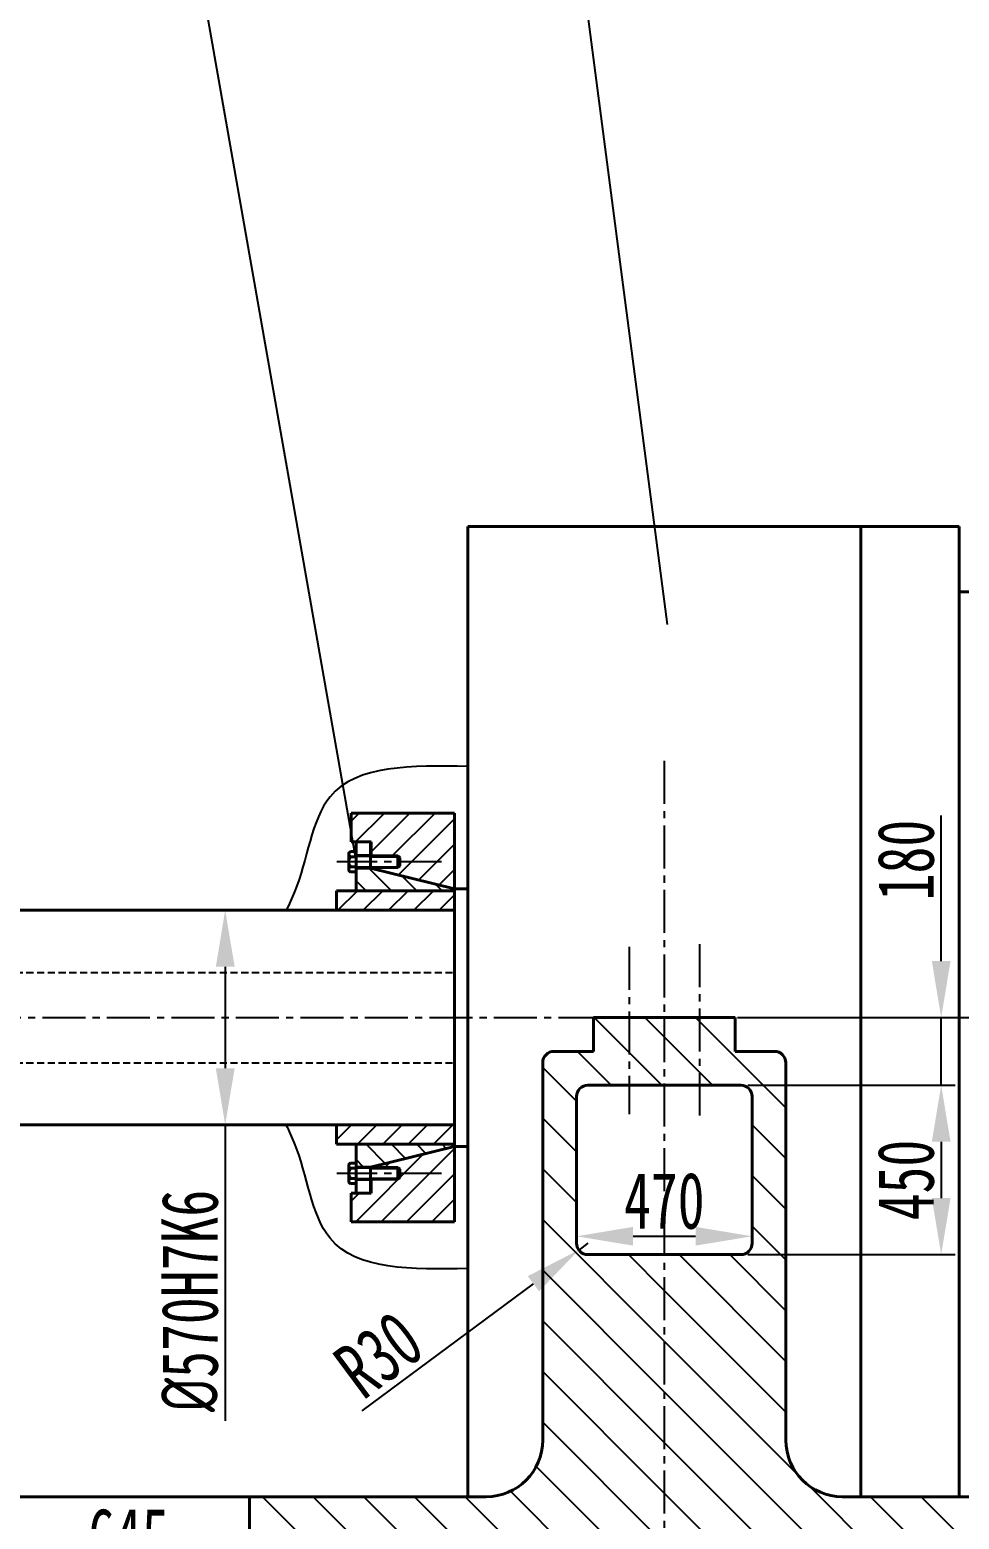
# Model space of a CAD drawing. Header units: millimetres. Extents: x 1593 to 2782, y 465 to 1306.
# Drawn here: x 2091 to 2173.4, y 1020.5 to 1152.4 of the extents above; entities that cross this region are included whole.
import ezdxf

# ---------------------------------------------------------------- set-up
doc = ezdxf.new("R2010")
doc.units = ezdxf.units.MM
doc.header["$LTSCALE"] = 0.2
doc.linetypes.add('CENTER2', pattern=[28.575, 19.05, -3.175, 3.175, -3.175])
doc.linetypes.add('HIDDEN2', pattern=[4.7625, 3.175, -1.5875])
for name, color, linetype in [('中心线', 1, 'CENTER2'), ('剖面线', 3, 'Continuous'), ('尺寸线', 4, 'Continuous'), ('细实线', 2, 'Continuous'), ('虚线', 6, 'HIDDEN2')]:
    doc.layers.add(name, color=color, linetype=linetype)
doc.layers.add('粗实线', color=7, linetype='Continuous', lineweight=40)
doc.styles.add('标准', font='', dxfattribs={"width": 0.7})
doc.styles.get('标准').set_extended_font_data('SimSun')
doc.dimstyles.new('30', dxfattribs={"dimtxt": 5, "dimasz": 5, "dimexe": 1.25, "dimexo": 0.625, "dimtad": 1, "dimdec": 0, "dimlfac": 30, "dimdsep": 46, "dimtxsty": '标准', "dimcen": 2.5, "dimadec": 0, "dimazin": 0, "dimtfac": 1, "dimtdec": 0, "dimtmove": 0, "dimatfit": 3, "dimfxl": 1, "dimarcsym": 0})

# ---------------------------------------------------------------- blocks, each defined once
blk = doc.blocks.new('*D11')
at = {"layer": 'Defpoints', "color": 0, "transparency": 16777216}
for p in [(2155.05, 1045.52), (2155.05, 1045.52), (2139.5, 1044.9)]:
    blk.add_point(p, dxfattribs=at)
at = {"layer": '尺寸线', "color": 0, "lineweight": -2, "transparency": 16777216}
for p, q in [((2139.5, 1045.52), (2139.5, 1046.77)), ((2155.05, 1046.15), (2155.05, 1046.77)), ((2144.5, 1045.52), (2150.05, 1045.52))]:
    blk.add_line(p, q, dxfattribs=at)
at = {"layer": '尺寸线', "color": 0, "transparency": 16777216}
for points in [[(2144.5, 1046.35), (2144.5, 1044.69), (2139.5, 1045.52)], [(2150.05, 1046.35), (2150.05, 1044.69), (2155.05, 1045.52)]]:
    blk.add_solid(points, dxfattribs=at)
at = {"layer": '尺寸线', "color": 0, "transparency": 16777216, "insert": (2147.27, 1048.65), "char_height": 5, "attachment_point": 5, "style": '标准'}
blk.add_mtext('470', dxfattribs=at)
blk = doc.blocks.new('*D12')
at = {"layer": 'Defpoints', "color": 0, "transparency": 16777216}
for p in [(2154.05, 1058.9), (2154.05, 1043.9), (2171.81, 1043.9)]:
    blk.add_point(p, dxfattribs=at)
at = {"layer": '尺寸线', "color": 0, "lineweight": -2, "transparency": 16777216}
for p, q in [((2154.67, 1058.9), (2173.06, 1058.9)), ((2171.81, 1053.9), (2171.81, 1048.9)), ((2154.67, 1043.9), (2173.06, 1043.9))]:
    blk.add_line(p, q, dxfattribs=at)
at = {"layer": '尺寸线', "color": 0, "transparency": 16777216}
for points in [[(2170.98, 1053.9), (2172.64, 1053.9), (2171.81, 1058.9)], [(2170.98, 1048.9), (2172.64, 1048.9), (2171.81, 1043.9)]]:
    blk.add_solid(points, dxfattribs=at)
at = {"layer": '尺寸线', "color": 0, "transparency": 16777216, "insert": (2168.69, 1050.5), "char_height": 5, "attachment_point": 5, "rotation": 90, "style": '标准'}
blk.add_mtext('450', dxfattribs=at)
blk = doc.blocks.new('*D13')
at = {"layer": 'Defpoints', "color": 0, "transparency": 16777216}
for p in [(2153.57, 1064.9), (2155.3, 1058.9), (2171.81, 1058.9)]:
    blk.add_point(p, dxfattribs=at)
at = {"layer": '尺寸线', "color": 0, "lineweight": -2, "transparency": 16777216}
for p, q in [((2171.81, 1069.9), (2171.81, 1082.8)), ((2154.19, 1064.9), (2173.06, 1064.9)), ((2171.81, 1058.9), (2171.81, 1064.9)), ((2155.92, 1058.9), (2173.06, 1058.9)), ((2171.81, 1053.9), (2171.81, 1048.9))]:
    blk.add_line(p, q, dxfattribs=at)
at = {"layer": '尺寸线', "color": 0, "transparency": 16777216}
for points in [[(2170.98, 1069.9), (2172.64, 1069.9), (2171.81, 1064.9)], [(2170.98, 1053.9), (2172.64, 1053.9), (2171.81, 1058.9)]]:
    blk.add_solid(points, dxfattribs=at)
at = {"layer": '尺寸线', "color": 0, "transparency": 16777216, "insert": (2168.69, 1078.85), "char_height": 5, "attachment_point": 5, "rotation": 90, "style": '标准'}
blk.add_mtext('180', dxfattribs=at)
blk = doc.blocks.new('*D14')
at = {"layer": 'Defpoints', "color": 0, "transparency": 16777216}
for p in [(2139.69, 1044.3), (2140.5, 1044.9)]:
    blk.add_point(p, dxfattribs=at)
at = {"layer": '尺寸线', "color": 0, "lineweight": -2, "transparency": 16777216}
for p, q in [((2140.5, 1044.9), (2139.69, 1044.3)), ((2120.5, 1030.05), (2135.68, 1041.32))]:
    blk.add_line(p, q, dxfattribs=at)
at = {"layer": '尺寸线', "color": 0, "transparency": 16777216}
blk.add_solid([(2135.18, 1041.99), (2136.18, 1040.65), (2139.69, 1044.3)], dxfattribs=at)
at = {"layer": '尺寸线', "color": 0, "transparency": 16777216, "insert": (2121.97, 1035.03), "char_height": 5, "attachment_point": 5, "rotation": 36.6029, "style": '标准'}
blk.add_mtext('R30', dxfattribs=at)
blk = doc.blocks.new('*D38')
at = {"layer": 'Defpoints', "color": 0, "transparency": 16777216}
for p in [(2108.36, 1074.4), (2108.36, 1055.4), (2108.36, 1055.4)]:
    blk.add_point(p, dxfattribs=at)
at = {"layer": '尺寸线', "color": 0, "lineweight": -2, "transparency": 16777216}
for p, q in [((2107.74, 1074.4), (2107.11, 1074.4)), ((2108.36, 1069.4), (2108.36, 1060.4)), ((2107.74, 1055.4), (2107.11, 1055.4)), ((2108.36, 1055.4), (2108.36, 1029.18))]:
    blk.add_line(p, q, dxfattribs=at)
at = {"layer": '尺寸线', "color": 0, "transparency": 16777216}
for points in [[(2107.53, 1069.4), (2109.2, 1069.4), (2108.36, 1074.4)], [(2107.53, 1060.4), (2109.2, 1060.4), (2108.36, 1055.4)]]:
    blk.add_solid(points, dxfattribs=at)
at = {"layer": '尺寸线', "color": 0, "transparency": 16777216, "insert": (2105.24, 1039.79), "char_height": 5, "attachment_point": 5, "rotation": 90, "style": '标准'}
blk.add_mtext('{\\fISOCPEUR|b0|i0|c0|p34;%%C}570H7K6', dxfattribs=at)
blk = doc.blocks.new('*D42')
at = {"layer": 'Defpoints', "color": 0, "transparency": 16777216}
for p in [(2089.02, 1035.2), (2110.52, 1015.78), (2110.52, 1015.78)]:
    blk.add_point(p, dxfattribs=at)
at = {"layer": '尺寸线', "color": 0, "lineweight": -2, "transparency": 16777216}
for p, q in [((2089.02, 1034.58), (2089.02, 1014.53)), ((2110.52, 1016.4), (2110.52, 1017.03)), ((2094.02, 1015.78), (2105.52, 1015.78))]:
    blk.add_line(p, q, dxfattribs=at)
at = {"layer": '尺寸线', "color": 0, "transparency": 16777216}
for points in [[(2094.02, 1016.61), (2094.02, 1014.95), (2089.02, 1015.78)], [(2105.52, 1016.61), (2105.52, 1014.95), (2110.52, 1015.78)]]:
    blk.add_solid(points, dxfattribs=at)
at = {"layer": '尺寸线', "color": 0, "transparency": 16777216, "insert": (2099.77, 1018.9), "char_height": 5, "attachment_point": 5, "style": '标准'}
blk.add_mtext('645', dxfattribs=at)

msp = doc.modelspace()

# ---------------------------------------------------------------- hatches: boundary and pattern name
at = {"layer": '剖面线'}
h = msp.add_hatch(dxfattribs=at)
h.set_pattern_fill('ANSI31', scale=0.5, angle=90)
h.set_pattern_definition([(135, (-2.3146, 0), (-1.122532, -1.122532), [])])
h.paths.add_polyline_path([(2089.025, 1164.896), (1990.725, 1164.896, 0.4142136), (1980.725, 1154.896), (1980.725, 1077.997), (1983.225, 1077.997), (1983.225, 1152.396, -0.4142136), (1993.225, 1162.396), (2089.025, 1162.396)])
h.paths.add_polyline_path([(2482.382, 1154.896, 0.4142136), (2472.382, 1164.896), (2089.025, 1164.896), (2089.025, 1162.396), (2469.882, 1162.396, -0.4142136), (2479.882, 1152.396), (2479.882, 1073.271), (2482.382, 1073.271)])
h.paths.add_polyline_path([(2482.382, 1073.271), (2479.882, 1073.271), (2479.882, 977.396, -0.4142136), (2469.882, 967.396), (2141.025, 967.396), (2141.025, 964.896), (2472.382, 964.896, 0.4142136), (2482.382, 974.896)])
h.paths.add_polyline_path([(1983.225, 977.396), (1983.225, 1051.796), (1980.725, 1051.796), (1980.725, 974.896, 0.4142136), (1990.725, 964.896), (2037.025, 964.896), (2037.025, 967.396), (1993.225, 967.396, -0.4142136)])
h = msp.add_hatch(dxfattribs=at)
h.set_pattern_fill('ANSI31', scale=0.5)
h.paths.add_polyline_path([(2128.687, 1083.001), (2119.523, 1083.001), (2119.523, 1080.453), (2121.287, 1080.453), (2121.287, 1079.215), (2123.671, 1079.215), (2123.748, 1079.137), (2123.825, 1079.06), (2123.825, 1078.337), (2123.671, 1078.182), (2121.244, 1078.182), (2121.244, 1078.139), (2128.687, 1076.312), (2128.687, 1080.45)])
h.paths.add_polyline_path([(2128.687, 1076.117), (2118.233, 1076.117), (2118.233, 1074.396), (2128.687, 1074.396)])
h.paths.add_polyline_path([(2128.687, 1055.396), (2118.233, 1055.396), (2118.233, 1053.675), (2128.687, 1053.675)])
h.paths.add_polyline_path([(2128.687, 1049.342), (2128.687, 1053.48), (2121.244, 1051.653), (2121.244, 1051.61), (2123.671, 1051.61), (2123.748, 1051.533), (2123.825, 1051.456), (2123.825, 1050.733), (2123.671, 1050.578), (2121.287, 1050.578), (2121.287, 1049.34), (2119.523, 1049.34), (2119.523, 1046.792), (2128.687, 1046.792)])
h = msp.add_hatch(dxfattribs=at)
h.set_pattern_fill('ANSI31', scale=0.5, angle=90)
h.paths.add_polyline_path([(2121.244, 1078.139), (2119.954, 1078.139), (2119.954, 1077.804), (2119.954, 1076.117), (2128.687, 1076.117), (2128.687, 1076.312)])
h.paths.add_polyline_path([(2128.687, 1053.48), (2128.687, 1053.675), (2119.954, 1053.675), (2119.954, 1051.653), (2121.244, 1051.653)])
h = msp.add_hatch(dxfattribs=at)
h.set_pattern_fill('ANSI31', angle=90)
edge = h.paths.add_edge_path()
edge.add_arc((2005.349, 1039.979), 5, 180, 243.9072, ccw=False)
edge.add_line((2000.349, 1039.979), (2000.349, 1043.558))
edge.add_line((2000.349, 1043.558), (1997.771, 1043.557))
edge.add_line((1997.771, 1043.557), (1999.487, 1042.758))
edge.add_line((1999.487, 1042.758), (1998.087, 1043.557))
edge.add_line((1998.087, 1043.557), (1994.972, 1043.557))
edge.add_line((1994.972, 1043.557), (1994.971, 1043.557))
edge.add_line((1994.971, 1043.557), (1992.388, 1043.557))
edge.add_line((1992.388, 1043.557), (1992.388, 1019.119))
edge.add_arc((1997.388, 1019.119), 5, 180, 212.04563)
edge.add_line((1993.15, 1016.466), (2012.657, 985.303))
edge.add_arc((2016.895, 987.956), 5, 212.04563, 270)
edge.add_line((2016.895, 982.956), (2029.471, 982.956))
edge.add_line((2029.471, 982.956), (2029.471, 984.056))
edge.add_line((2029.471, 984.056), (2027.9, 984.056))
edge.add_line((2027.9, 984.056), (2027.9, 984.723))
edge.add_line((2027.9, 984.723), (2027.458, 984.723))
edge.add_arc((2027.458, 989.723), 5, 180, 270, ccw=False)
edge.add_line((2022.458, 989.723), (2022.458, 1009.452))
edge.add_arc((2027.458, 1009.452), 5, 90, 180, ccw=False)
edge.add_line((2027.458, 1014.452), (2037.525, 1014.452))
edge.add_line((2037.525, 1014.452), (2037.525, 1022.452))
edge.add_line((2037.525, 1022.452), (2030.928, 1022.452))
edge.add_arc((2030.928, 1027.452), 5, 243.9072, 270, ccw=False)
edge.add_line((2028.729, 1022.962), (2003.15, 1035.489))
edge = h.paths.add_edge_path(flags=16)
edge.add_line((2002.647, 1026.827), (2012.778, 1021.866))
edge.add_arc((2011.458, 1019.172), 3, 0, 63.9072, ccw=False)
edge.add_line((2014.458, 1019.172), (2014.458, 1000.985))
edge.add_arc((2013.458, 1000.985), 1, -147.95437, 0, ccw=False)
edge.add_line((2012.611, 1000.455), (1998.785, 1022.541))
edge.add_arc((2001.328, 1024.133), 3, 63.9072, 212.04563, ccw=False)
edge = h.paths.add_edge_path()
edge.add_line((2144.147, 1064.896), (2140.997, 1064.896))
edge.add_line((2140.997, 1064.896), (2140.997, 1061.896))
edge.add_line((2140.997, 1061.896), (2137.497, 1061.896))
edge.add_arc((2137.497, 1060.896), 1, 90, 180)
edge.add_line((2136.497, 1060.896), (2136.497, 1027.452))
edge.add_arc((2131.497, 1027.452), 5, -90, 0, ccw=False)
edge.add_line((2131.497, 1022.452), (2110.525, 1022.452))
edge.add_line((2110.525, 1022.452), (2110.525, 1014.452))
edge.add_line((2110.525, 1014.452), (2147.272, 1014.452))
edge.add_line((2147.272, 1014.452), (2147.272, 1043.896))
edge.add_line((2147.272, 1043.896), (2140.497, 1043.896))
edge.add_arc((2140.497, 1044.896), 1, 180, 270, ccw=False)
edge.add_line((2139.497, 1044.896), (2139.497, 1057.896))
edge.add_arc((2140.497, 1057.896), 1, 90, 180, ccw=False)
edge.add_line((2140.497, 1058.896), (2144.147, 1058.896))
edge.add_line((2144.147, 1058.896), (2144.147, 1064.896))
h.paths.add_polyline_path([(2147.272, 1064.896), (2144.147, 1064.896), (2144.147, 1058.896), (2147.272, 1058.896)])
h = msp.add_hatch(dxfattribs=at)
h.set_pattern_fill('ANSI31', angle=90)
h.paths.add_polyline_path([(2471.352, 1009.3, -0.4142136), (2472.352, 1010.3), (2475.878, 1010.3, 0.4139867), (2476.878, 1011.299), (2476.882, 1017.452, 0.4142136), (2471.882, 1022.452), (2335.563, 1022.452), (2335.396, 992.654), (2471.352, 1002.3), (2473.637, 1002.3), (2473.637, 1005.3), (2472.352, 1005.3, -0.4142136), (2471.352, 1006.3)])
h.paths.add_polyline_path([(2335.563, 1022.452), (2199.243, 1022.452), (2163.047, 1022.452, -0.4142136), (2158.047, 1027.452), (2158.047, 1060.896, 0.4142136), (2157.047, 1061.896), (2153.547, 1061.896), (2153.547, 1064.896), (2150.397, 1064.896), (2150.397, 1058.896), (2154.047, 1058.896, -0.4142136), (2155.047, 1057.896), (2155.047, 1044.896, -0.4142136), (2154.047, 1043.896), (2147.272, 1043.896), (2147.272, 1014.452), (2150.591, 1014.452, -0.4142136), (2155.591, 1009.452), (2155.591, 989.723, -0.4142136), (2150.591, 984.723), (2150.15, 984.723), (2150.15, 984.056), (2148.578, 984.056), (2148.578, 982.956), (2148.845, 982.956), (2198.531, 982.956, 0.0183277), (2198.897, 982.97), (2335.396, 992.654)])
h.paths.add_polyline_path([(2231.176, 1001.486, -0.4142136), (2226.556, 996.133), (2198.897, 994.102, -0.0183277), (2198.531, 994.089), (2190.591, 994.089, -0.4142136), (2185.591, 999.089), (2185.591, 1009.452, -0.4142136), (2190.591, 1014.452), (2225.578, 1014.452, -0.3929031), (2230.564, 1009.818)], flags=16)
h.paths.add_polyline_path([(2150.397, 1064.896), (2147.272, 1064.896), (2147.272, 1058.896), (2150.397, 1058.896)])

# ---------------------------------------------------------------- linework, layer by layer
at = {"layer": '中心线', "color": 7}
for p, q in [((2147.272, 1087.627), (2147.272, 1012.139)), ((2127.532, 1078.698), (2118.264, 1078.698)), ((2150.397, 1071.409), (2150.397, 1056.23)), ((2144.147, 1071.159), (2144.147, 1056.34)), ((1903.569, 1064.896), (2233.381, 1064.896)), ((2127.532, 1051.094), (2118.264, 1051.094))]:
    msp.add_line(p, q, dxfattribs=at)
at = {"layer": '尺寸线', "color": 7}
for p, q in [((2087.233, 1264.913), (2119.954, 1078.698)), ((2126.07, 1264.218), (2147.532, 1099.704))]:
    msp.add_line(p, q, dxfattribs=at)
at = {"layer": '粗实线', "color": 7}
for p, q in [((2129.849, 1108.409), (2129.849, 1054.976)), ((2164.696, 1108.409), (2129.849, 1108.409)), ((2164.696, 1108.409), (2164.696, 1022.452)), ((2164.696, 1108.409), (2173.408, 1108.409)), ((2173.408, 1108.409), (2173.408, 1022.452)), ((2173.408, 1102.601), (2196.639, 1102.601)), ((2128.687, 1083.001), (2119.523, 1083.001)), ((2119.523, 1080.453), (2119.523, 1083.001)), ((2128.235, 1083.001), (2128.687, 1083.001)), ((2128.687, 1083.001), (2128.687, 1080.45)), ((2128.687, 1083.001), (2128.687, 1080.45)), ((2119.308, 1078.028), (2119.308, 1079.369)), ((2119.954, 1079.593), (2119.471, 1079.593)), ((2121.287, 1080.453), (2119.523, 1080.453)), ((2119.954, 1080.453), (2119.954, 1076.117)), ((2119.954, 1077.804), (2119.954, 1079.593)), ((2121.244, 1080.453), (2121.244, 1079.215)), ((2121.287, 1080.453), (2121.287, 1079.215)), ((2128.687, 1080.45), (2128.687, 1065.43)), ((2128.687, 1079.95), (2128.687, 1065.43)), ((2119.954, 1079.146), (2119.471, 1079.146)), ((2119.954, 1078.251), (2119.471, 1078.251)), ((2119.954, 1079.258), (2121.244, 1079.258)), ((2119.954, 1079.215), (2123.671, 1079.215)), ((2119.954, 1078.182), (2123.671, 1078.182)), ((2119.954, 1078.139), (2121.244, 1078.139)), ((2121.244, 1078.139), (2121.244, 1079.215)), ((2121.244, 1078.139), (2128.687, 1076.312)), ((2123.825, 1079.06), (2123.671, 1079.215)), ((2123.671, 1078.182), (2123.671, 1079.215)), ((2123.671, 1078.182), (2123.825, 1078.337)), ((2123.825, 1078.337), (2123.825, 1079.06)), ((2119.954, 1077.804), (2119.471, 1077.804)), ((2128.687, 1076.117), (2118.233, 1076.117)), ((2118.233, 1076.117), (2118.233, 1074.396)), ((2128.687, 1076.312), (2129.849, 1076.31)), ((2128.687, 1074.396), (2037.387, 1074.396)), ((2118.233, 1074.396), (2128.687, 1074.396)), ((2128.687, 1050.911), (2128.687, 1065.43)), ((2128.687, 1049.342), (2128.687, 1065.145)), ((2140.997, 1064.896), (2140.997, 1061.896)), ((2153.547, 1064.896), (2140.997, 1064.896)), ((2153.547, 1064.896), (2153.547, 1061.896)), ((2136.497, 1060.896), (2136.497, 1027.452)), ((2137.497, 1061.896), (2140.997, 1061.896)), ((2157.047, 1061.896), (2153.547, 1061.896)), ((2158.047, 1060.896), (2158.047, 1027.452)), ((2140.497, 1058.896), (2147.272, 1058.896)), ((2154.047, 1058.896), (2147.272, 1058.896)), ((2139.497, 1057.896), (2139.497, 1044.896)), ((2155.047, 1057.896), (2155.047, 1044.896)), ((2128.687, 1055.396), (2037.387, 1055.396)), ((2118.233, 1053.675), (2118.233, 1055.396)), ((2118.233, 1055.396), (2128.687, 1055.396)), ((2129.849, 1022.452), (2129.849, 1054.976)), ((2128.687, 1053.675), (2118.233, 1053.675)), ((2119.954, 1049.34), (2119.954, 1053.675)), ((2121.244, 1051.653), (2128.687, 1053.48)), ((2128.687, 1053.48), (2129.849, 1053.482)), ((2119.308, 1051.765), (2119.308, 1050.423)), ((2119.954, 1051.988), (2119.471, 1051.988)), ((2119.954, 1051.988), (2119.954, 1050.2)), ((2119.954, 1051.653), (2121.244, 1051.653)), ((2119.954, 1051.61), (2123.671, 1051.61)), ((2121.244, 1051.653), (2121.244, 1050.578)), ((2123.671, 1051.61), (2123.825, 1051.456)), ((2123.671, 1051.61), (2123.671, 1050.578)), ((2119.954, 1051.541), (2119.471, 1051.541)), ((2119.954, 1050.647), (2119.471, 1050.647)), ((2119.954, 1050.578), (2123.671, 1050.578)), ((2119.954, 1050.535), (2121.244, 1050.535)), ((2121.244, 1049.34), (2121.244, 1050.578)), ((2121.287, 1049.34), (2121.287, 1050.578)), ((2123.825, 1050.733), (2123.671, 1050.578)), ((2123.825, 1051.456), (2123.825, 1050.733)), ((2119.954, 1050.2), (2119.471, 1050.2)), ((2119.523, 1049.34), (2119.523, 1046.792)), ((2121.287, 1049.34), (2119.523, 1049.34)), ((2128.687, 1046.792), (2128.687, 1049.342)), ((2128.687, 1046.792), (2128.687, 1049.342)), ((2128.687, 1046.792), (2128.687, 1048.911)), ((2128.687, 1046.792), (2119.523, 1046.792)), ((2128.235, 1046.792), (2128.687, 1046.792)), ((2140.497, 1043.896), (2154.047, 1043.896)), ((2030.928, 1022.452), (2131.497, 1022.452)), ((2110.525, 1014.452), (2110.525, 1022.452)), ((2163.047, 1022.452), (2199.243, 1022.452)), ((2167.781, 1022.452), (2173.408, 1022.452))]:
    msp.add_line(p, q, dxfattribs=at)
for centre, radius, start, end in [((2119.543, 1079.369), 0.235, 107.89522, 252.10478), ((2120.004, 1078.698), 0.696, 140, 220), ((2119.543, 1078.028), 0.235, 107.89522, 252.10478), ((2137.497, 1060.896), 1, 90, 180), ((2157.047, 1060.896), 1, 360, 90), ((2140.497, 1057.896), 1, 90, 180), ((2154.047, 1057.896), 1, 360, 90), ((2119.543, 1051.765), 0.235, 107.89522, 252.10478), ((2120.004, 1051.094), 0.696, 140, 220), ((2119.543, 1050.423), 0.235, 107.89522, 252.10478), ((2140.497, 1044.896), 1, 180, 270), ((2154.047, 1044.896), 1, 270, 360), ((2131.497, 1027.452), 5, 270, 360), ((2163.047, 1027.452), 5, 180, 270)]:
    msp.add_arc(centre, radius, start, end, dxfattribs=at)
at = {"layer": '细实线', "color": 7}
for p, q in [((2121.244, 1079.137), (2123.748, 1079.137)), ((2121.244, 1078.26), (2123.748, 1078.26)), ((2121.244, 1051.533), (2123.748, 1051.533)), ((2121.244, 1050.655), (2123.748, 1050.655))]:
    msp.add_line(p, q, dxfattribs=at)
for points in [[(2129.849, 1087.142), (2117.653, 1084.454), (2114.513, 1076.026), (2113.763, 1074.396)], [(2129.849, 1042.651), (2117.653, 1045.338), (2114.513, 1053.767), (2113.763, 1055.396)]]:
    msp.add_spline(points, degree=3, dxfattribs=at)
at = {"layer": '虚线', "color": 7}
for p, q in [((1964.05, 1068.896), (2128.687, 1068.896)), ((1964.05, 1060.896), (2128.687, 1060.896))]:
    msp.add_line(p, q, dxfattribs=at)

# ---------------------------------------------------------------- dimensions: what is measured, and where the dimension line sits
at = {"layer": '尺寸线', "color": 7}
for base, p1, p2, picture, middle in [((2171.81, 1058.896), (2153.565, 1064.896), (2155.297, 1058.896), '*D13', (2171.81, 1078.846)), ((2171.81, 1043.896), (2154.047, 1058.896), (2154.047, 1043.896), '*D12', (2171.81, 1050.497))]:
    dim = msp.add_linear_dim(base=base, p1=p1, p2=p2, angle=90, dimstyle='30', dxfattribs=at)
    dim.commit()
    dim.dimension.update_dxf_attribs({"geometry": picture, "text_midpoint": middle, "dimtype": 160})
dim = msp.add_linear_dim(base=(2108.364, 1055.396), p1=(2108.364, 1074.396), p2=(2108.364, 1055.396), angle=90, text='{\\fISOCPEUR|b0|i0|c0|p34;%%C}<>H7K6', dimstyle='30', dxfattribs=at)
dim.commit()
dim.dimension.update_dxf_attribs({"geometry": '*D38', "text_midpoint": (2105.239, 1039.787)})
dim = msp.add_linear_dim(base=(2155.047, 1045.521), p1=(2139.497, 1044.896), p2=(2155.047, 1045.521), text='470', dimstyle='30', dxfattribs=at)
dim.commit()
dim.dimension.update_dxf_attribs({"geometry": '*D11', "text_midpoint": (2147.272, 1048.646)})
dim = msp.add_radius_dim(center=(2140.497, 1044.896), mpoint=(2139.694, 1044.3), dimstyle='30', dxfattribs=at)
dim.commit()
dim.dimension.update_dxf_attribs({"geometry": '*D14', "text_midpoint": (2123.837, 1032.522), "dimtype": 164})
dim = msp.add_linear_dim(base=(2110.525, 1015.779), p1=(2089.025, 1035.202), p2=(2110.525, 1015.779), dimstyle='30', override={"dimtmove": 1}, dxfattribs=at)
dim.commit()
dim.dimension.update_dxf_attribs({"geometry": '*D42', "text_midpoint": (2099.775, 1018.904)})

doc.saveas('drawing.dxf')
